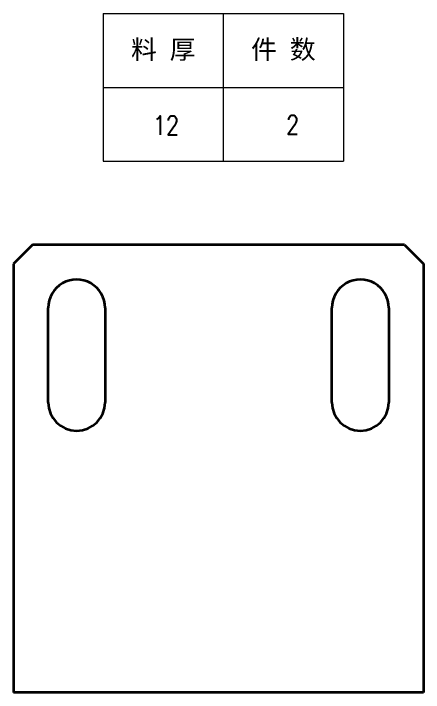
# Model space of a CAD drawing. Header units: millimetres. Extents: x -50019 to 104182, y -50696 to 36580.
# Drawn here: x -49497.5 to -49432.5, y 36456.6 to 36564.2 of the extents above; entities that cross this region are included whole.
import ezdxf
from ezdxf.enums import TextEntityAlignment as Align

# ---------------------------------------------------------------- set-up
doc = ezdxf.new("R2010")
doc.units = ezdxf.units.MM
doc.header["$LTSCALE"] = 0.5
doc.layers.add('标注线', color=3, linetype='Continuous', lineweight=18)
doc.styles.add('DIM', font='romans.shx', dxfattribs={"width": 0.8, "bigfont": 'bigfont.shx'})
doc.styles.get("Standard").update_dxf_attribs({"font": 'simplex.shx'})

# ---------------------------------------------------------------- blocks, each defined once
blk = doc.blocks.new('*T114')
at = {"color": 0, "linetype": 'ByBlock', "lineweight": -2, "transparency": 16777216}
for p, q in [((0, 0), (127, 0)), ((0, 0), (0, -78)), ((63.5, 0), (63.5, -78)), ((127, 0), (127, -78)), ((0, -39), (127, -39)), ((0, -78), (127, -78))]:
    blk.add_line(p, q, dxfattribs=at)
at = {"color": 0, "transparency": 16777216, "char_height": 10, "width": 60.5, "attachment_point": 5}
for s, insert in [('{\\fSimSun|b0|i0|c134|p2;料 厚}', (31.75, -19.5)), ('{\\fSimSun|b0|i0|c134|p2;件 数}', (95.25, -19.5))]:
    blk.add_mtext(s, dxfattribs=dict(at, insert=insert))
blk = doc.blocks.new('拆图参数')
blk.add_blockref('*T114', (-63.5, 78))
at = {"style": 'DIM', "width": 0.8}
blk.add_attdef('6', text='', height=10, dxfattribs=at).set_placement((-37.13, 18.91), align=Align.MIDDLE_LEFT)
blk.add_attdef('1', text='', height=10, dxfattribs=at).set_placement((36.65, 19.27), align=Align.MIDDLE_CENTER)

msp = doc.modelspace()

# ---------------------------------------------------------------- linework, layer by layer
at = {"color": 7, "lineweight": 35, "ltscale": 0.106066}
for p, q in [((-49494.479, 36527.554), (-49497.479, 36524.554)), ((-49435.479, 36527.554), (-49432.479, 36524.554))]:
    msp.add_line(p, q, dxfattribs=at)
at = {"color": 7, "lineweight": 35}
for p, q in [((-49435.479, 36527.554), (-49494.479, 36527.554)), ((-49497.479, 36524.554), (-49497.479, 36456.554)), ((-49432.479, 36524.554), (-49432.479, 36456.554)), ((-49432.479, 36456.554), (-49497.479, 36456.554))]:
    msp.add_line(p, q, dxfattribs=at)
at = {"color": 7, "lineweight": 35, "ltscale": 0.375}
for p, q in [((-49491.979, 36502.554), (-49491.979, 36517.554)), ((-49482.979, 36517.554), (-49482.979, 36502.554)), ((-49446.979, 36502.554), (-49446.979, 36517.554)), ((-49437.979, 36517.554), (-49437.979, 36502.554))]:
    msp.add_line(p, q, dxfattribs=at)
at = {"color": 7, "lineweight": 35}
for centre, start, end in [((-49487.479, 36517.554), 0, 180.00001), ((-49442.479, 36517.554), 0, 180.00001), ((-49487.479, 36502.554), 180.00001, 0), ((-49442.479, 36502.554), 180.00001, 0)]:
    msp.add_arc(centre, 4.5, start, end, dxfattribs=at)

# ---------------------------------------------------------------- block references
at = {"layer": '标注线', "xscale": 0.3, "yscale": 0.3, "zscale": 0.3}
msp.add_blockref('拆图参数', (-49464.213, 36540.827), dxfattribs=at).add_auto_attribs({'1': '2', '6': '12'})

doc.saveas('drawing.dxf')
